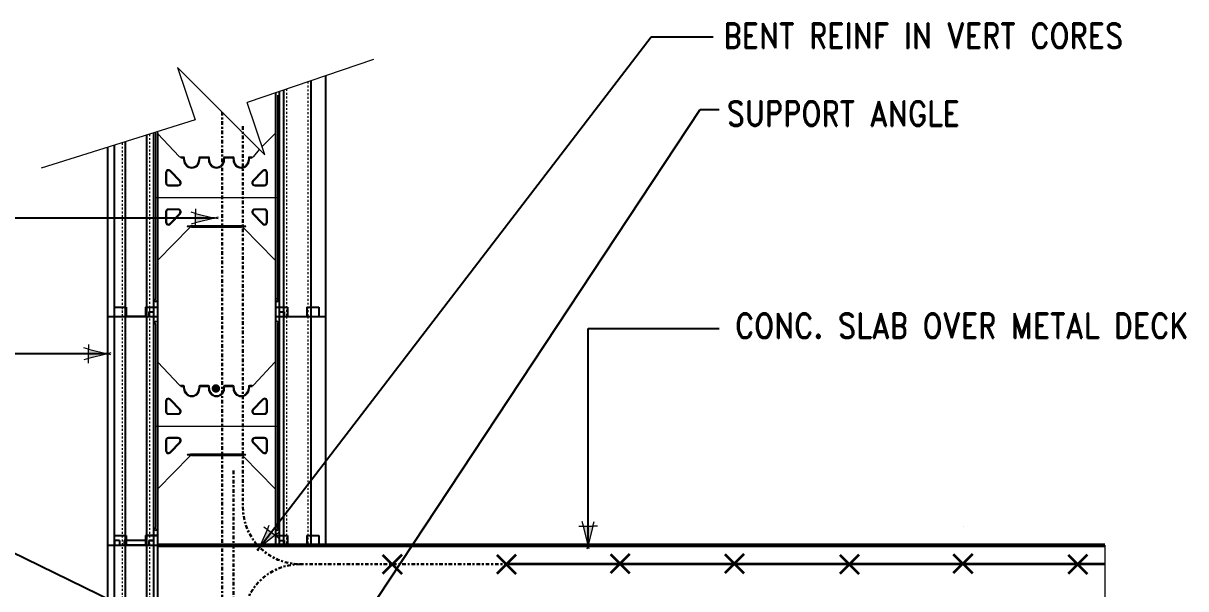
# Model space of a CAD drawing. Header units: inches. Extents: x -148 to -53.6, y 240.1 to 328.5.
# Drawn here: x -115.3 to -54.3, y 298.8 to 328.5 of the extents above; entities that cross this region are included whole.
import ezdxf

# ---------------------------------------------------------------- set-up
doc = ezdxf.new("R2010")
doc.units = ezdxf.units.IN
doc.header["$MEASUREMENT"] = 0
for name, pattern in [('CENTER', [2, 1.25, -0.25, 0.25, -0.25]), ('DASHED2', [0.375, 0.25, -0.125]), ('HIDDEN', [0.375, 0.25, -0.125])]:
    doc.linetypes.add(name, pattern=pattern)
for name, color, linetype, lineweight in [('A2 Hatch', 8, 'Continuous', 9), ('A4 medium', 7, 'Continuous', 35), ('A5 heavy', 5, 'Continuous', 53), ('DETAILS', 7, 'Continuous', 13), ('DIM', 3, 'Continuous', 13), ('REBAR', 2, 'CENTER', 30)]:
    doc.layers.add(name, color=color, linetype=linetype, lineweight=lineweight)
doc.styles.add('ARCTEXT', font='arctext.shx', dxfattribs={"width": 0.85})
doc.styles.add('ROMAND', font='romand.shx', dxfattribs={"width": 0.85})
doc.dimstyles.new('ARCTEXT1-4', dxfattribs={"dimtxt": 4, "dimasz": 2, "dimexe": 2, "dimexo": 2, "dimgap": 2, "dimtad": 1, "dimdec": 4, "dimzin": 3, "dimdsep": 46, "dimlunit": 4, "dimtxsty": 'ARCTEXT', "dimblk": 'ARCHTICK', "dimcen": 2, "dimaunit": 1, "dimadec": 0, "dimazin": 0, "dimtfac": 1, "dimtdec": 4, "dimtmove": 2, "dimatfit": 3, "dimldrblk": 'arrow', "dimfxl": 0, "dimtolj": 1, "dimtzin": 0, "dimarcsym": 0})

# ---------------------------------------------------------------- blocks, each defined once
blk = doc.blocks.new('_ArchTick')
at = {"color": 0, "linetype": 'ByBlock', "const_width": 0.15}
blk.add_lwpolyline([(-0.5, -0.5), (0.5, 0.5)], dxfattribs=at)
blk = doc.blocks.new('arrow')
at = {"layer": 'DIM'}
blk.add_hatch(color=253, dxfattribs=at).paths.add_polyline_path([(-2, 0.5), (-2, -0.5), (0, 0)])
at = {"layer": 'DIM', "lineweight": 9}
for points in [[(-2, 0.98), (-2, 0.5), (-2.47, 0.62)], [(0.37, 0.09), (0, 0)], [(0.37, -0.09), (0, 0)], [(-2, -0.98), (-2, -0.5), (-2.47, -0.62)]]:
    blk.add_lwpolyline(points, dxfattribs=at)
at = {"layer": 'DIM', "lineweight": 15}
blk.add_lwpolyline([(0, 0), (-2, -0.5), (-2, 0.5), (0, 0)], dxfattribs=at)

msp = doc.modelspace()

# ---------------------------------------------------------------- hatches: boundary and pattern name
at = {"layer": 'A2 Hatch', "ltscale": 0.15}
h = msp.add_hatch(color=256, dxfattribs=at)
edge = h.paths.add_edge_path()
edge.add_arc((-105.183, 309.323), 0.224, 0, 360)

# ---------------------------------------------------------------- linework, layer by layer
at = {"color": 1}
for p, q in [((-100.192, 325.482), (-100.192, 313.096)), ((-99.427, 325.742), (-99.427, 313.096)), ((-102.052, 324.852), (-102.052, 313.096)), ((-101.852, 324.919), (-101.852, 313.096)), ((-101.637, 324.992), (-101.637, 313.096)), ((-108.827, 322.621), (-108.827, 313.096)), ((-108.452, 322.738), (-108.452, 313.096)), ((-108.252, 322.749), (-108.252, 313.096)), ((-110.877, 321.979), (-110.877, 313.096)), ((-110.527, 322.089), (-110.527, 313.096)), ((-109.952, 322.269), (-109.952, 313.096)), ((-110.527, 313.596), (-109.902, 313.596)), ((-110.527, 313.596), (-110.527, 301.096)), ((-109.952, 313.596), (-109.952, 301.096)), ((-109.902, 313.596), (-109.902, 313.096)), ((-108.877, 313.596), (-108.877, 313.096)), ((-108.877, 313.596), (-108.252, 313.596)), ((-108.827, 313.596), (-108.827, 301.096)), ((-108.702, 313.346), (-108.702, 313.096)), ((-108.702, 313.346), (-108.452, 313.346)), ((-108.452, 313.346), (-108.452, 301.096)), ((-108.252, 313.596), (-108.252, 301.096)), ((-108.252, 313.596), (-108.252, 313.096)), ((-102.052, 313.596), (-102.052, 301.096)), ((-102.052, 313.596), (-101.427, 313.596)), ((-102.052, 313.596), (-102.052, 313.096)), ((-101.852, 313.346), (-101.852, 301.096)), ((-101.852, 313.346), (-101.602, 313.346)), ((-101.602, 313.346), (-101.602, 313.096)), ((-101.427, 313.596), (-101.427, 313.096)), ((-100.402, 313.596), (-100.402, 313.096)), ((-100.402, 313.596), (-99.777, 313.596)), ((-99.777, 313.596), (-99.777, 313.096)), ((-110.877, 313.096), (-108.252, 313.096)), ((-110.877, 313.096), (-108.702, 313.096)), ((-110.877, 313.096), (-110.877, 301.096)), ((-110.877, 313.096), (-108.702, 313.096)), ((-110.877, 313.096), (-108.252, 313.096)), ((-108.827, 313.096), (-109.952, 313.096)), ((-108.827, 313.096), (-109.952, 313.096)), ((-108.452, 313.096), (-108.252, 313.096)), ((-108.452, 313.096), (-108.252, 313.096)), ((-102.052, 313.096), (-99.427, 313.096)), ((-101.952, 313.096), (-101.852, 313.096)), ((-101.637, 313.096), (-99.427, 313.096)), ((-101.637, 313.096), (-101.637, 301.096)), ((-100.192, 313.096), (-100.192, 301.096)), ((-99.427, 313.096), (-99.427, 301.096)), ((-110.527, 301.596), (-109.902, 301.596)), ((-110.527, 301.596), (-109.902, 301.596)), ((-110.527, 301.596), (-109.902, 301.596)), ((-110.527, 301.596), (-109.902, 301.596)), ((-110.527, 301.596), (-110.527, 289.096)), ((-110.527, 301.596), (-109.902, 301.596)), ((-110.527, 301.596), (-109.902, 301.596)), ((-110.527, 301.596), (-109.902, 301.596)), ((-110.527, 301.596), (-109.902, 301.596)), ((-110.527, 301.596), (-109.902, 301.596)), ((-110.527, 301.596), (-109.902, 301.596)), ((-110.527, 301.596), (-109.902, 301.596)), ((-110.527, 301.596), (-109.902, 301.596)), ((-110.527, 301.596), (-109.902, 301.596)), ((-110.527, 301.596), (-109.902, 301.596)), ((-109.952, 301.596), (-109.952, 289.096)), ((-109.902, 301.596), (-109.902, 301.096)), ((-109.902, 301.596), (-109.902, 301.096)), ((-109.902, 301.596), (-109.902, 301.096)), ((-109.902, 301.596), (-109.902, 301.096)), ((-109.902, 301.596), (-109.902, 301.096)), ((-109.902, 301.596), (-109.902, 301.096)), ((-109.902, 301.596), (-109.902, 301.096)), ((-109.902, 301.596), (-109.902, 301.096)), ((-109.902, 301.596), (-109.902, 301.096)), ((-109.902, 301.596), (-109.902, 301.096)), ((-109.902, 301.596), (-109.902, 301.096)), ((-109.902, 301.596), (-109.902, 301.096)), ((-109.902, 301.596), (-109.902, 301.096)), ((-109.902, 301.596), (-109.902, 301.096)), ((-108.877, 301.596), (-108.877, 301.096)), ((-108.877, 301.596), (-108.252, 301.596)), ((-108.877, 301.596), (-108.877, 301.096)), ((-108.877, 301.596), (-108.252, 301.596)), ((-108.877, 301.596), (-108.877, 301.096)), ((-108.877, 301.596), (-108.252, 301.596)), ((-108.877, 301.596), (-108.877, 301.096)), ((-108.877, 301.596), (-108.252, 301.596)), ((-108.877, 301.596), (-108.877, 301.096)), ((-108.877, 301.596), (-108.252, 301.596)), ((-108.877, 301.596), (-108.877, 301.096)), ((-108.877, 301.596), (-108.252, 301.596)), ((-108.877, 301.596), (-108.877, 301.096)), ((-108.877, 301.596), (-108.252, 301.596)), ((-108.877, 301.596), (-108.877, 301.096)), ((-108.877, 301.596), (-108.252, 301.596)), ((-108.877, 301.596), (-108.877, 301.096)), ((-108.252, 301.596), (-108.877, 301.596)), ((-108.877, 301.596), (-108.877, 301.096)), ((-108.877, 301.596), (-108.252, 301.596)), ((-108.877, 301.596), (-108.877, 301.096)), ((-108.877, 301.596), (-108.252, 301.596)), ((-108.877, 301.596), (-108.877, 301.096)), ((-108.877, 301.596), (-108.252, 301.596)), ((-108.877, 301.596), (-108.877, 301.096)), ((-108.877, 301.596), (-108.252, 301.596)), ((-108.877, 301.596), (-108.877, 301.096)), ((-108.877, 301.596), (-108.252, 301.596)), ((-108.877, 301.596), (-108.877, 301.096)), ((-108.252, 301.596), (-108.877, 301.596)), ((-108.877, 301.596), (-108.877, 301.096)), ((-108.877, 301.596), (-108.252, 301.596)), ((-108.877, 301.596), (-108.877, 301.096)), ((-108.252, 301.596), (-108.877, 301.596)), ((-108.827, 301.596), (-108.827, 289.096)), ((-108.252, 301.596), (-108.252, 301.096)), ((-108.252, 301.596), (-108.252, 301.096)), ((-108.252, 301.596), (-108.252, 289.096)), ((-108.252, 301.596), (-108.252, 301.096)), ((-108.252, 301.596), (-108.252, 301.096)), ((-108.252, 301.596), (-108.252, 301.096)), ((-108.252, 301.596), (-108.252, 301.096)), ((-108.252, 301.596), (-108.252, 301.096)), ((-108.252, 301.596), (-108.252, 301.096)), ((-108.252, 301.596), (-108.252, 301.096)), ((-108.252, 301.596), (-108.252, 301.096)), ((-108.252, 301.596), (-108.252, 301.096)), ((-108.252, 301.596), (-108.252, 301.096)), ((-108.252, 301.596), (-108.252, 301.096)), ((-108.252, 301.596), (-108.252, 301.096)), ((-102.052, 301.596), (-101.427, 301.596)), ((-102.052, 301.596), (-102.052, 301.096)), ((-101.427, 301.596), (-101.427, 301.096)), ((-100.402, 301.596), (-100.402, 301.096)), ((-100.402, 301.596), (-99.777, 301.596)), ((-99.777, 301.596), (-99.777, 301.096)), ((-110.877, 301.096), (-108.252, 301.096)), ((-110.877, 301.096), (-108.252, 301.096)), ((-110.877, 301.096), (-108.702, 301.096)), ((-110.877, 301.096), (-108.702, 301.096)), ((-110.877, 301.096), (-108.252, 301.096)), ((-110.877, 301.096), (-108.252, 301.096)), ((-110.877, 301.096), (-108.702, 301.096)), ((-110.877, 301.096), (-110.877, 289.096)), ((-110.877, 301.096), (-108.702, 301.096)), ((-110.877, 301.096), (-108.252, 301.096)), ((-110.877, 301.096), (-108.702, 301.096)), ((-110.877, 301.096), (-108.702, 301.096)), ((-110.877, 301.096), (-108.252, 301.096)), ((-110.877, 301.096), (-108.252, 301.096)), ((-110.877, 301.096), (-108.252, 301.096)), ((-110.877, 301.096), (-108.702, 301.096)), ((-110.877, 301.096), (-108.702, 301.096)), ((-110.877, 301.096), (-108.252, 301.096)), ((-110.877, 301.096), (-108.252, 301.096)), ((-110.877, 301.096), (-108.252, 301.096)), ((-110.877, 301.096), (-108.702, 301.096)), ((-110.877, 301.096), (-108.702, 301.096)), ((-110.877, 301.096), (-108.252, 301.096)), ((-110.877, 301.096), (-108.252, 301.096)), ((-110.877, 301.096), (-108.702, 301.096)), ((-110.877, 301.096), (-108.702, 301.096)), ((-110.877, 301.096), (-108.252, 301.096)), ((-110.877, 301.096), (-108.702, 301.096)), ((-110.877, 301.096), (-108.702, 301.096)), ((-110.877, 301.096), (-108.252, 301.096)), ((-110.877, 301.096), (-108.252, 301.096)), ((-110.502, 301.346), (-110.502, 301.096)), ((-110.252, 301.346), (-110.502, 301.346)), ((-110.502, 301.346), (-110.502, 301.096)), ((-110.252, 301.346), (-110.502, 301.346)), ((-110.502, 301.346), (-110.502, 301.096)), ((-110.252, 301.346), (-110.502, 301.346)), ((-110.252, 301.346), (-110.252, 301.096)), ((-110.252, 301.346), (-110.252, 301.096)), ((-110.252, 301.346), (-110.252, 301.096)), ((-108.877, 301.346), (-110.002, 301.346)), ((-110.002, 301.346), (-110.002, 301.096)), ((-108.877, 301.346), (-110.002, 301.346)), ((-110.002, 301.346), (-110.002, 301.096)), ((-108.877, 301.346), (-110.002, 301.346)), ((-110.002, 301.346), (-110.002, 301.096)), ((-108.827, 301.096), (-109.952, 301.096)), ((-108.827, 301.096), (-109.952, 301.096)), ((-108.827, 301.096), (-109.952, 301.096)), ((-108.827, 301.096), (-109.952, 301.096)), ((-108.827, 301.096), (-109.952, 301.096)), ((-108.827, 301.096), (-109.952, 301.096)), ((-108.827, 301.096), (-109.952, 301.096)), ((-108.827, 301.096), (-109.952, 301.096)), ((-108.827, 301.096), (-109.952, 301.096)), ((-108.827, 301.096), (-109.952, 301.096)), ((-108.827, 301.096), (-109.952, 301.096)), ((-108.827, 301.096), (-109.952, 301.096)), ((-108.827, 301.096), (-109.952, 301.096)), ((-108.827, 301.096), (-109.952, 301.096)), ((-108.702, 301.346), (-108.702, 301.096)), ((-108.702, 301.346), (-108.452, 301.346)), ((-108.702, 301.346), (-108.702, 301.096)), ((-108.702, 301.346), (-108.452, 301.346)), ((-108.702, 301.346), (-108.702, 301.096)), ((-108.702, 301.346), (-108.452, 301.346)), ((-108.702, 301.346), (-108.702, 301.096)), ((-108.702, 301.346), (-108.452, 301.346)), ((-108.702, 301.346), (-108.702, 301.096)), ((-108.702, 301.346), (-108.452, 301.346)), ((-108.702, 301.346), (-108.702, 301.096)), ((-108.702, 301.346), (-108.452, 301.346)), ((-108.702, 301.346), (-108.702, 301.096)), ((-108.702, 301.346), (-108.452, 301.346)), ((-108.702, 301.346), (-108.702, 301.096)), ((-108.702, 301.346), (-108.452, 301.346)), ((-108.702, 301.346), (-108.702, 301.096)), ((-108.452, 301.346), (-108.702, 301.346)), ((-108.702, 301.346), (-108.702, 301.096)), ((-108.702, 301.346), (-108.452, 301.346)), ((-108.702, 301.346), (-108.702, 301.096)), ((-108.702, 301.346), (-108.452, 301.346)), ((-108.702, 301.346), (-108.702, 301.096)), ((-108.702, 301.346), (-108.452, 301.346)), ((-108.702, 301.346), (-108.702, 301.096)), ((-108.702, 301.346), (-108.452, 301.346)), ((-108.702, 301.346), (-108.702, 301.096)), ((-108.702, 301.346), (-108.452, 301.346)), ((-108.702, 301.346), (-108.702, 301.096)), ((-108.452, 301.346), (-108.702, 301.346)), ((-108.702, 301.346), (-108.702, 301.096)), ((-108.702, 301.346), (-108.452, 301.346)), ((-108.702, 301.346), (-108.702, 301.096)), ((-108.452, 301.346), (-108.702, 301.346)), ((-108.452, 301.346), (-108.452, 289.096)), ((-108.452, 301.346), (-108.452, 301.096)), ((-108.452, 301.346), (-108.452, 301.096)), ((-108.452, 301.346), (-108.452, 301.096)), ((-108.452, 301.096), (-108.252, 301.096)), ((-108.452, 301.096), (-108.252, 301.096)), ((-108.452, 301.096), (-108.252, 301.096)), ((-108.452, 301.096), (-108.252, 301.096)), ((-108.452, 301.096), (-108.252, 301.096)), ((-108.452, 301.096), (-108.252, 301.096)), ((-108.452, 301.096), (-108.252, 301.096)), ((-108.452, 301.096), (-108.252, 301.096)), ((-108.452, 301.096), (-108.252, 301.096)), ((-108.452, 301.096), (-108.252, 301.096)), ((-108.452, 301.096), (-108.252, 301.096)), ((-108.452, 301.096), (-108.252, 301.096)), ((-108.452, 301.096), (-108.252, 301.096)), ((-108.452, 301.096), (-108.252, 301.096)), ((-102.052, 301.096), (-99.427, 301.096)), ((-102.052, 301.096), (-101.852, 301.096)), ((-101.852, 301.346), (-101.602, 301.346)), ((-101.602, 301.346), (-101.602, 301.096)), ((-99.627, 301.096), (-99.427, 301.096)), ((-99.627, 301.096), (-99.427, 301.096)), ((-99.627, 301.096), (-99.427, 301.096))]:
    msp.add_line(p, q, dxfattribs=at)
at = {"color": 1, "linetype": 'HIDDEN', "ltscale": 0.02}
for p, q in [((-110.527, 313.596), (-109.902, 313.596)), ((-110.527, 313.596), (-110.527, 313.096)), ((-109.902, 313.596), (-109.902, 313.096)), ((-108.877, 313.596), (-108.877, 313.096)), ((-108.877, 313.596), (-108.252, 313.596)), ((-102.052, 313.596), (-101.427, 313.596)), ((-101.852, 313.346), (-101.852, 313.096)), ((-101.852, 313.346), (-101.602, 313.346)), ((-101.602, 313.346), (-101.602, 313.096)), ((-101.427, 313.596), (-101.427, 313.096)), ((-100.402, 313.596), (-100.402, 313.096)), ((-100.402, 313.596), (-99.777, 313.596)), ((-99.777, 313.596), (-99.777, 313.096)), ((-110.527, 301.596), (-109.902, 301.596)), ((-110.527, 301.596), (-110.527, 301.096)), ((-110.527, 301.596), (-109.902, 301.596)), ((-110.527, 301.596), (-109.902, 301.596)), ((-110.527, 301.596), (-110.527, 301.096)), ((-110.527, 301.596), (-109.902, 301.596)), ((-110.527, 301.596), (-109.902, 301.596)), ((-110.527, 301.596), (-110.527, 301.096)), ((-110.527, 301.596), (-109.902, 301.596)), ((-110.527, 301.596), (-110.527, 301.096)), ((-110.527, 301.596), (-109.902, 301.596)), ((-110.527, 301.596), (-110.527, 301.096)), ((-110.527, 301.596), (-109.902, 301.596)), ((-110.527, 301.596), (-109.902, 301.596)), ((-110.527, 301.596), (-110.527, 301.096)), ((-110.527, 301.596), (-109.902, 301.596)), ((-110.527, 301.596), (-110.527, 301.096)), ((-110.527, 301.596), (-109.902, 301.596)), ((-110.527, 301.596), (-109.902, 301.596)), ((-110.527, 301.596), (-110.527, 301.096)), ((-110.527, 301.596), (-109.902, 301.596)), ((-110.527, 301.596), (-109.902, 301.596)), ((-110.527, 301.596), (-110.527, 301.096)), ((-110.527, 301.596), (-109.902, 301.596)), ((-110.527, 301.596), (-110.527, 301.096)), ((-110.527, 301.596), (-109.902, 301.596)), ((-110.527, 301.596), (-110.527, 301.096)), ((-109.902, 301.596), (-109.902, 301.096)), ((-109.902, 301.596), (-109.902, 301.096)), ((-109.902, 301.596), (-109.902, 301.096)), ((-109.902, 301.596), (-109.902, 301.096)), ((-109.902, 301.596), (-109.902, 301.096)), ((-109.902, 301.596), (-109.902, 301.096)), ((-109.902, 301.596), (-109.902, 301.096)), ((-109.902, 301.596), (-109.902, 301.096)), ((-109.902, 301.596), (-109.902, 301.096)), ((-109.902, 301.596), (-109.902, 301.096)), ((-109.902, 301.596), (-109.902, 301.096)), ((-109.902, 301.596), (-109.902, 301.096)), ((-109.902, 301.596), (-109.902, 301.096)), ((-109.902, 301.596), (-109.902, 301.096)), ((-109.902, 301.596), (-109.902, 301.096)), ((-109.902, 301.596), (-109.902, 301.096)), ((-108.877, 301.596), (-108.877, 301.096)), ((-108.877, 301.596), (-108.252, 301.596)), ((-108.877, 301.596), (-108.877, 301.096)), ((-108.877, 301.596), (-108.252, 301.596)), ((-108.877, 301.596), (-108.877, 301.096)), ((-108.877, 301.596), (-108.252, 301.596)), ((-108.877, 301.596), (-108.877, 301.096)), ((-108.877, 301.596), (-108.252, 301.596)), ((-108.877, 301.596), (-108.877, 301.096)), ((-108.877, 301.596), (-108.252, 301.596)), ((-108.877, 301.596), (-108.877, 301.096)), ((-108.877, 301.596), (-108.252, 301.596)), ((-108.877, 301.596), (-108.877, 301.096)), ((-108.877, 301.596), (-108.252, 301.596)), ((-108.877, 301.596), (-108.877, 301.096)), ((-108.877, 301.596), (-108.252, 301.596)), ((-108.877, 301.596), (-108.877, 301.096)), ((-108.877, 301.596), (-108.252, 301.596)), ((-108.877, 301.596), (-108.877, 301.096)), ((-108.877, 301.596), (-108.252, 301.596)), ((-108.877, 301.596), (-108.877, 301.096)), ((-108.877, 301.596), (-108.252, 301.596)), ((-108.877, 301.596), (-108.877, 301.096)), ((-108.877, 301.596), (-108.252, 301.596)), ((-108.877, 301.596), (-108.877, 301.096)), ((-108.877, 301.596), (-108.252, 301.596)), ((-108.877, 301.596), (-108.877, 301.096)), ((-108.877, 301.596), (-108.252, 301.596)), ((-108.877, 301.596), (-108.877, 301.096)), ((-108.877, 301.596), (-108.252, 301.596)), ((-108.877, 301.596), (-108.877, 301.096)), ((-108.877, 301.596), (-108.252, 301.596)), ((-102.052, 301.596), (-101.427, 301.596)), ((-101.427, 301.596), (-101.427, 301.096)), ((-100.402, 301.596), (-100.402, 301.096)), ((-100.402, 301.596), (-99.777, 301.596)), ((-99.777, 301.596), (-99.777, 301.096)), ((-101.852, 301.346), (-101.852, 301.096)), ((-101.852, 301.346), (-101.602, 301.346)), ((-101.602, 301.346), (-101.602, 301.096))]:
    msp.add_line(p, q, dxfattribs=at)
at = {"ltscale": 0.15}
for p, q in [((-109.902, 313.096), (-108.877, 313.096)), ((-109.902, 313.096), (-108.877, 313.096)), ((-109.902, 301.096), (-108.877, 301.096)), ((-109.902, 301.096), (-108.877, 301.096)), ((-109.902, 301.096), (-108.877, 301.096)), ((-109.902, 301.096), (-108.877, 301.096)), ((-109.902, 301.096), (-108.877, 301.096)), ((-109.902, 301.096), (-108.877, 301.096)), ((-109.902, 301.096), (-108.877, 301.096)), ((-109.902, 301.096), (-108.877, 301.096)), ((-109.902, 301.096), (-108.877, 301.096)), ((-109.902, 301.096), (-108.877, 301.096)), ((-109.902, 301.096), (-108.877, 301.096)), ((-109.902, 301.096), (-108.877, 301.096)), ((-109.902, 301.096), (-108.877, 301.096)), ((-109.902, 301.096), (-108.877, 301.096))]:
    msp.add_line(p, q, dxfattribs=at)
at = {"layer": 'A2 Hatch', "linetype": 'DASHED2', "ltscale": 0.15}
for p, q in [((-100.352, 325.428), (-100.352, 313.096)), ((-101.477, 325.047), (-101.477, 313.096)), ((-108.667, 322.671), (-108.667, 313.096)), ((-110.112, 322.219), (-110.112, 313.096)), ((-110.112, 313.596), (-110.112, 301.096)), ((-108.667, 313.596), (-108.667, 301.096)), ((-101.477, 313.096), (-101.477, 301.096)), ((-100.352, 313.096), (-100.352, 301.096)), ((-110.112, 301.596), (-110.112, 289.096)), ((-108.667, 301.596), (-108.667, 289.096))]:
    msp.add_line(p, q, dxfattribs=at)
at = {"layer": 'A4 medium', "ltscale": 0.15}
for p, q in [((-65.926, 302.096), (-65.926, 302.096)), ((-96.426, 300.596), (-95.426, 299.596)), ((-95.426, 300.596), (-96.426, 299.596)), ((-90.426, 300.596), (-89.426, 299.596)), ((-89.426, 300.596), (-90.426, 299.596)), ((-84.461, 300.631), (-83.461, 299.631)), ((-83.461, 300.631), (-84.461, 299.631)), ((-78.461, 300.631), (-77.461, 299.631)), ((-77.461, 300.631), (-78.461, 299.631)), ((-72.426, 300.596), (-71.426, 299.596)), ((-71.426, 300.596), (-72.426, 299.596)), ((-66.461, 300.631), (-65.461, 299.631)), ((-65.461, 300.631), (-66.461, 299.631)), ((-60.426, 300.596), (-59.426, 299.596)), ((-59.426, 300.596), (-60.426, 299.596)), ((-83.926, 300.096), (-89.926, 300.096)), ((-77.926, 300.096), (-83.926, 300.096)), ((-71.926, 300.096), (-77.926, 300.096)), ((-65.926, 300.096), (-71.926, 300.096)), ((-59.926, 300.096), (-65.926, 300.096)), ((-58.498, 300.096), (-59.926, 300.096))]:
    msp.add_line(p, q, dxfattribs=at)
at = {"layer": 'A5 heavy', "ltscale": 0.15}
msp.add_line((-108.252, 301.096), (-58.497, 301.096), dxfattribs=at)
at = {"layer": 'DETAILS', "color": 6, "lineweight": 20}
for p, q in [((-102.052, 322.766), (-102.052, 324.746)), ((-101.952, 324.721), (-101.952, 314.023)), ((-108.352, 322.77), (-108.352, 314.023)), ((-108.252, 322.801), (-108.252, 316.005)), ((-108.252, 322.783), (-108.252, 322.766)), ((-108.224, 322.697), (-107.107, 321.507)), ((-102.754, 322.025), (-102.08, 322.697)), ((-102.052, 316.005), (-102.052, 322.766)), ((-103.197, 321.507), (-102.888, 321.869)), ((-107.034, 321.476), (-107.027, 321.476)), ((-106.877, 321.476), (-107.034, 321.476)), ((-107.027, 321.476), (-107.027, 321.426)), ((-107.027, 321.426), (-106.927, 321.426)), ((-106.877, 321.376), (-106.877, 321.321)), ((-106.827, 321.321), (-106.827, 321.426)), ((-106.077, 321.426), (-106.077, 321.321)), ((-105.577, 321.476), (-106.027, 321.476)), ((-106.027, 321.321), (-106.027, 321.376)), ((-105.977, 321.426), (-105.627, 321.426)), ((-105.577, 321.376), (-105.577, 321.321)), ((-105.527, 321.321), (-105.527, 321.426)), ((-104.777, 321.426), (-104.777, 321.321)), ((-104.277, 321.476), (-104.727, 321.476)), ((-104.727, 321.321), (-104.727, 321.376)), ((-104.677, 321.426), (-104.327, 321.426)), ((-104.277, 321.376), (-104.277, 321.321)), ((-104.227, 321.321), (-104.227, 321.426)), ((-103.477, 321.426), (-103.477, 321.321)), ((-103.27, 321.476), (-103.427, 321.476)), ((-103.427, 321.321), (-103.427, 321.376)), ((-103.377, 321.426), (-103.277, 321.426)), ((-103.277, 321.426), (-103.277, 321.476)), ((-103.277, 321.476), (-103.27, 321.476)), ((-107.827, 320.657), (-107.827, 320.116)), ((-107.777, 320.657), (-107.777, 320.116)), ((-107.085, 320.185), (-107.605, 320.726)), ((-107.049, 320.22), (-107.569, 320.761)), ((-102.735, 320.761), (-103.255, 320.22)), ((-102.699, 320.726), (-103.219, 320.185)), ((-102.527, 320.116), (-102.527, 320.657)), ((-102.477, 320.116), (-102.477, 320.657)), ((-107.677, 320.016), (-107.158, 320.016)), ((-107.677, 319.966), (-107.158, 319.966)), ((-103.146, 320.016), (-102.627, 320.016)), ((-103.146, 319.966), (-102.627, 319.966)), ((-108.352, 319.346), (-101.952, 319.346)), ((-107.158, 318.746), (-107.677, 318.746)), ((-107.158, 318.696), (-107.677, 318.696)), ((-102.627, 318.746), (-103.146, 318.746)), ((-102.627, 318.696), (-103.146, 318.696)), ((-107.827, 318.596), (-107.827, 318.055)), ((-107.777, 318.596), (-107.777, 318.055)), ((-107.605, 317.986), (-107.085, 318.527)), ((-107.569, 317.951), (-107.049, 318.492)), ((-103.255, 318.492), (-102.735, 317.951)), ((-103.219, 318.527), (-102.699, 317.986)), ((-102.527, 318.055), (-102.527, 318.596)), ((-102.477, 318.055), (-102.477, 318.596)), ((-108.223, 316.075), (-106.571, 317.752)), ((-106.522, 317.866), (-106.678, 317.851)), ((-106.678, 317.831), (-106.522, 317.816)), ((-105.152, 317.866), (-106.522, 317.866)), ((-106.522, 317.816), (-105.152, 317.816)), ((-106.465, 317.796), (-105.152, 317.796)), ((-103.782, 317.866), (-105.152, 317.866)), ((-105.152, 317.816), (-103.782, 317.816)), ((-105.152, 317.796), (-103.839, 317.796)), ((-103.626, 317.851), (-103.782, 317.866)), ((-103.782, 317.816), (-103.626, 317.831)), ((-103.733, 317.752), (-102.081, 316.075)), ((-108.252, 313.996), (-108.252, 316.005)), ((-102.052, 316.005), (-102.052, 313.996)), ((-108.359, 313.998), (-108.404, 313.919)), ((-108.404, 313.919), (-108.318, 313.869)), ((-108.352, 314.06), (-108.352, 314.023)), ((-108.318, 313.869), (-108.259, 313.971)), ((-102.045, 313.971), (-101.986, 313.869)), ((-101.986, 313.869), (-101.9, 313.919)), ((-101.952, 314.023), (-101.952, 314.06)), ((-101.9, 313.919), (-101.945, 313.998)), ((-108.404, 312.823), (-108.318, 312.873)), ((-108.359, 312.744), (-108.404, 312.823)), ((-108.352, 312.721), (-108.352, 302.023)), ((-108.352, 312.682), (-108.352, 312.719)), ((-108.318, 312.873), (-108.259, 312.771)), ((-108.252, 312.746), (-108.252, 310.766)), ((-102.052, 310.766), (-102.052, 312.746)), ((-102.045, 312.771), (-101.986, 312.873)), ((-101.986, 312.873), (-101.9, 312.823)), ((-101.952, 312.721), (-101.952, 302.023)), ((-101.952, 312.719), (-101.952, 312.682)), ((-101.9, 312.823), (-101.945, 312.744)), ((-108.252, 310.766), (-108.252, 304.005)), ((-102.052, 304.005), (-102.052, 310.766)), ((-108.224, 310.697), (-107.107, 309.507)), ((-103.197, 309.507), (-102.08, 310.697)), ((-107.034, 309.476), (-107.027, 309.476)), ((-106.877, 309.476), (-107.034, 309.476)), ((-107.027, 309.476), (-107.027, 309.426)), ((-107.027, 309.426), (-106.927, 309.426)), ((-106.877, 309.376), (-106.877, 309.321)), ((-106.827, 309.321), (-106.827, 309.426)), ((-106.077, 309.426), (-106.077, 309.321)), ((-105.577, 309.476), (-106.027, 309.476)), ((-106.027, 309.321), (-106.027, 309.376)), ((-105.977, 309.426), (-105.627, 309.426)), ((-105.577, 309.376), (-105.577, 309.321)), ((-105.527, 309.321), (-105.527, 309.426)), ((-104.777, 309.426), (-104.777, 309.321)), ((-104.277, 309.476), (-104.727, 309.476)), ((-104.727, 309.321), (-104.727, 309.376)), ((-104.677, 309.426), (-104.327, 309.426)), ((-104.277, 309.376), (-104.277, 309.321)), ((-104.227, 309.321), (-104.227, 309.426)), ((-103.477, 309.426), (-103.477, 309.321)), ((-103.27, 309.476), (-103.427, 309.476)), ((-103.427, 309.321), (-103.427, 309.376)), ((-103.377, 309.426), (-103.277, 309.426)), ((-103.277, 309.426), (-103.277, 309.476)), ((-103.277, 309.476), (-103.27, 309.476)), ((-107.827, 308.657), (-107.827, 308.116)), ((-107.777, 308.657), (-107.777, 308.116)), ((-107.085, 308.185), (-107.605, 308.726)), ((-107.049, 308.22), (-107.569, 308.761)), ((-102.735, 308.761), (-103.255, 308.22)), ((-102.699, 308.726), (-103.219, 308.185)), ((-102.527, 308.116), (-102.527, 308.657)), ((-102.477, 308.116), (-102.477, 308.657)), ((-107.677, 308.016), (-107.158, 308.016)), ((-107.677, 307.966), (-107.158, 307.966)), ((-103.146, 308.016), (-102.627, 308.016)), ((-103.146, 307.966), (-102.627, 307.966)), ((-108.352, 307.346), (-101.952, 307.346)), ((-107.827, 306.596), (-107.827, 306.055)), ((-107.777, 306.596), (-107.777, 306.055)), ((-107.158, 306.746), (-107.677, 306.746)), ((-107.158, 306.696), (-107.677, 306.696)), ((-107.605, 305.986), (-107.085, 306.527)), ((-107.569, 305.951), (-107.049, 306.492)), ((-103.255, 306.492), (-102.735, 305.951)), ((-103.219, 306.527), (-102.699, 305.986)), ((-102.627, 306.746), (-103.146, 306.746)), ((-102.627, 306.696), (-103.146, 306.696)), ((-102.527, 306.055), (-102.527, 306.596)), ((-102.477, 306.055), (-102.477, 306.596)), ((-106.522, 305.866), (-106.678, 305.851)), ((-105.152, 305.866), (-106.522, 305.866)), ((-103.782, 305.866), (-105.152, 305.866)), ((-103.626, 305.851), (-103.782, 305.866)), ((-108.223, 304.075), (-106.571, 305.752)), ((-106.678, 305.831), (-106.522, 305.816)), ((-106.522, 305.816), (-105.152, 305.816)), ((-106.465, 305.796), (-105.152, 305.796)), ((-105.152, 305.816), (-103.782, 305.816)), ((-105.152, 305.796), (-103.839, 305.796)), ((-103.782, 305.816), (-103.626, 305.831)), ((-103.733, 305.752), (-102.081, 304.075)), ((-108.252, 301.996), (-108.252, 304.005)), ((-102.052, 304.005), (-102.052, 301.996)), ((-108.359, 301.998), (-108.404, 301.919)), ((-108.404, 301.919), (-108.318, 301.869)), ((-108.352, 302.06), (-108.352, 302.023)), ((-108.318, 301.869), (-108.259, 301.971)), ((-102.045, 301.971), (-101.986, 301.869)), ((-101.986, 301.869), (-101.9, 301.919)), ((-101.952, 302.023), (-101.952, 302.06)), ((-101.9, 301.919), (-101.945, 301.998))]:
    msp.add_line(p, q, dxfattribs=at)
for centre, radius, start, end in [((-108.152, 322.766), 0.1, 180, 223.83086), ((-102.152, 322.766), 0.1, 316.16914, 360), ((-107.034, 321.576), 0.1, 223.83086, 270), ((-106.927, 321.376), 0.05, 360, 90), ((-106.877, 321.426), 0.05, 0, 90), ((-106.452, 321.321), 0.425, 180, 360), ((-106.452, 321.321), 0.375, 180, 0), ((-106.027, 321.426), 0.05, 90, 180), ((-105.977, 321.376), 0.05, 90, 180), ((-105.627, 321.376), 0.05, 360, 90), ((-105.577, 321.426), 0.05, 0, 90), ((-105.152, 321.321), 0.425, 180, 270), ((-105.152, 321.321), 0.375, 180, 270), ((-105.152, 321.321), 0.425, 270, 0), ((-105.152, 321.321), 0.375, 270, 0), ((-104.727, 321.426), 0.05, 90, 180), ((-104.677, 321.376), 0.05, 90, 180), ((-104.327, 321.376), 0.05, 0, 90), ((-104.277, 321.426), 0.05, 0, 90), ((-103.852, 321.321), 0.425, 180, 0), ((-103.852, 321.321), 0.375, 180, 0), ((-103.427, 321.426), 0.05, 90, 180), ((-103.377, 321.376), 0.05, 90, 180), ((-103.27, 321.576), 0.1, 270, 316.16914), ((-107.677, 320.657), 0.15, 43.83086, 180), ((-107.677, 320.657), 0.1, 43.83086, 180), ((-102.627, 320.657), 0.15, 0, 136.16914), ((-102.627, 320.657), 0.1, 0, 136.16914), ((-107.677, 320.116), 0.15, 180, 270), ((-107.677, 320.116), 0.1, 180, 270), ((-107.158, 320.116), 0.15, 270, 43.83086), ((-107.158, 320.116), 0.1, 270, 43.83086), ((-103.146, 320.116), 0.15, 136.16914, 270), ((-103.146, 320.116), 0.1, 136.16914, 270), ((-102.627, 320.116), 0.15, 270, 0), ((-102.627, 320.116), 0.1, 270, 360), ((-107.677, 318.596), 0.15, 90, 180), ((-107.677, 318.596), 0.1, 90, 180), ((-107.158, 318.596), 0.15, 316.16914, 90), ((-107.158, 318.596), 0.1, 316.16914, 90), ((-103.146, 318.596), 0.15, 90, 223.83086), ((-103.146, 318.596), 0.1, 90, 223.83086), ((-102.627, 318.596), 0.15, 360, 90), ((-102.627, 318.596), 0.1, 0, 90), ((-107.677, 318.055), 0.15, 180, 316.16914), ((-107.677, 318.055), 0.1, 180, 316.16914), ((-102.627, 318.055), 0.15, 223.83086, 360), ((-102.627, 318.055), 0.1, 223.83086, 0), ((-106.677, 317.841), 0.01, 97.40989, 262.59011), ((-106.465, 317.646), 0.15, 90, 135), ((-103.839, 317.646), 0.15, 45, 90), ((-103.627, 317.841), 0.01, 277.40989, 82.59011), ((-108.252, 317.259), 0.1, 180, 209.74488), ((-108.152, 316.005), 0.1, 135, 180), ((-102.152, 316.005), 0.1, 360, 45), ((-108.402, 314.023), 0.05, 330, 360), ((-108.302, 313.996), 0.05, 330, 360), ((-102.002, 313.996), 0.05, 180, 210), ((-101.902, 314.023), 0.05, 180, 210), ((-108.402, 312.719), 0.05, 0, 30), ((-108.302, 312.746), 0.05, 0, 30), ((-102.002, 312.746), 0.05, 150, 180), ((-101.902, 312.719), 0.05, 150, 180), ((-108.152, 310.766), 0.1, 180, 223.83086), ((-102.152, 310.766), 0.1, 316.16914, 360), ((-107.034, 309.576), 0.1, 223.83086, 270), ((-103.27, 309.576), 0.1, 270, 316.16914), ((-106.927, 309.376), 0.05, 360, 90), ((-106.877, 309.426), 0.05, 0, 90), ((-106.452, 309.321), 0.425, 180, 360), ((-106.452, 309.321), 0.375, 180, 0), ((-106.027, 309.426), 0.05, 90, 180), ((-105.977, 309.376), 0.05, 90, 180), ((-105.627, 309.376), 0.05, 360, 90), ((-105.577, 309.426), 0.05, 0, 90), ((-105.152, 309.321), 0.425, 180, 270), ((-105.152, 309.321), 0.375, 180, 270), ((-105.152, 309.321), 0.425, 270, 0), ((-105.152, 309.321), 0.375, 270, 0), ((-104.727, 309.426), 0.05, 90, 180), ((-104.677, 309.376), 0.05, 90, 180), ((-104.327, 309.376), 0.05, 0, 90), ((-104.277, 309.426), 0.05, 0, 90), ((-103.852, 309.321), 0.425, 180, 0), ((-103.852, 309.321), 0.375, 180, 0), ((-103.427, 309.426), 0.05, 90, 180), ((-103.377, 309.376), 0.05, 90, 180), ((-107.677, 308.657), 0.15, 43.83086, 180), ((-107.677, 308.657), 0.1, 43.83086, 180), ((-102.627, 308.657), 0.15, 0, 136.16914), ((-102.627, 308.657), 0.1, 0, 136.16914), ((-107.677, 308.116), 0.15, 180, 270), ((-107.677, 308.116), 0.1, 180, 270), ((-107.158, 308.116), 0.15, 270, 43.83086), ((-107.158, 308.116), 0.1, 270, 43.83086), ((-103.146, 308.116), 0.15, 136.16914, 270), ((-103.146, 308.116), 0.1, 136.16914, 270), ((-102.627, 308.116), 0.15, 270, 0), ((-102.627, 308.116), 0.1, 270, 360), ((-107.677, 306.596), 0.15, 90, 180), ((-107.677, 306.596), 0.1, 90, 180), ((-107.158, 306.596), 0.15, 316.16914, 90), ((-107.158, 306.596), 0.1, 316.16914, 90), ((-103.146, 306.596), 0.15, 90, 223.83086), ((-103.146, 306.596), 0.1, 90, 223.83086), ((-102.627, 306.596), 0.15, 360, 90), ((-102.627, 306.596), 0.1, 0, 90), ((-107.677, 306.055), 0.15, 180, 316.16914), ((-107.677, 306.055), 0.1, 180, 316.16914), ((-106.677, 305.841), 0.01, 97.40989, 262.59011), ((-103.627, 305.841), 0.01, 277.40989, 82.59011), ((-102.627, 306.055), 0.15, 223.83086, 360), ((-102.627, 306.055), 0.1, 223.83086, 0), ((-108.252, 305.259), 0.1, 180, 209.74488), ((-106.465, 305.646), 0.15, 90, 135), ((-103.839, 305.646), 0.15, 45, 90), ((-108.152, 304.005), 0.1, 135, 180), ((-102.152, 304.005), 0.1, 360, 45), ((-108.402, 302.023), 0.05, 330, 360), ((-108.302, 301.996), 0.05, 330, 360), ((-102.002, 301.996), 0.05, 180, 210), ((-101.902, 302.023), 0.05, 180, 210)]:
    msp.add_arc(centre, radius, start, end, dxfattribs=at)
at = {"layer": 'DIM'}
for p, q in [((-96.915, 326.594), (-103.541, 324.346)), ((-102.605, 321.586), (-107.202, 326.183)), ((-107.202, 326.183), (-106.266, 323.423)), ((-102.605, 321.586), (-103.541, 324.346)), ((-106.266, 323.423), (-114.355, 320.891)), ((-58.497, 301.096), (-58.506, 292.685))]:
    msp.add_line(p, q, dxfattribs=at)
at = {"layer": 'REBAR', "ltscale": 0.15}
for p, q in [((-104.857, 323.838), (-104.857, 284.49)), ((-103.763, 323.088), (-103.763, 303.096)), ((-104.252, 305.015), (-104.252, 267.137)), ((-100.763, 300.096), (-89.437, 300.096))]:
    msp.add_line(p, q, dxfattribs=at)
for centre, start, end in [((-100.763, 303.096), 180, 270), ((-100.763, 297.096), 90, 180)]:
    msp.add_arc(centre, 3, start, end, dxfattribs=at)

# ---------------------------------------------------------------- texts
at = {"layer": 'DIM', "color": 3, "char_height": 1.3125, "attachment_point": 1, "style": 'ROMAND'}
for s, insert, width in [('BENT REINF IN VERT CORES', (-78.526, 328.499), 28.27175), ('SUPPORT ANGLE ', (-78.357, 324.416), 22.68955), ('CONC. SLAB OVER METAL DECK', (-77.922, 313.276), 22.68955)]:
    msp.add_mtext(s, dxfattribs=dict(at, insert=insert, width=width))

# ---------------------------------------------------------------- leaders
at = {"layer": 'DIM'}
for points in [[(-102.885, 300.975), (-82.323, 327.788), (-79.076, 327.788)], [(-99.502, 294.096), (-79.758, 323.964), (-78.758, 323.964)], [(-105.254, 318.268), (-115.538, 318.269), (-119.949, 318.269)], [(-85.634, 301.096), (-85.641, 312.471), (-78.758, 312.471)], [(-110.877, 311.143), (-116.728, 311.144), (-119.949, 311.144)], [(-100.752, 293.346), (-118.949, 302.221), (-119.949, 302.221)]]:
    msp.add_leader(points, dimstyle='ARCTEXT1-4', override={"dimasz": 0.5, "dimtad": 0}, dxfattribs=at)

doc.saveas('drawing.dxf')
